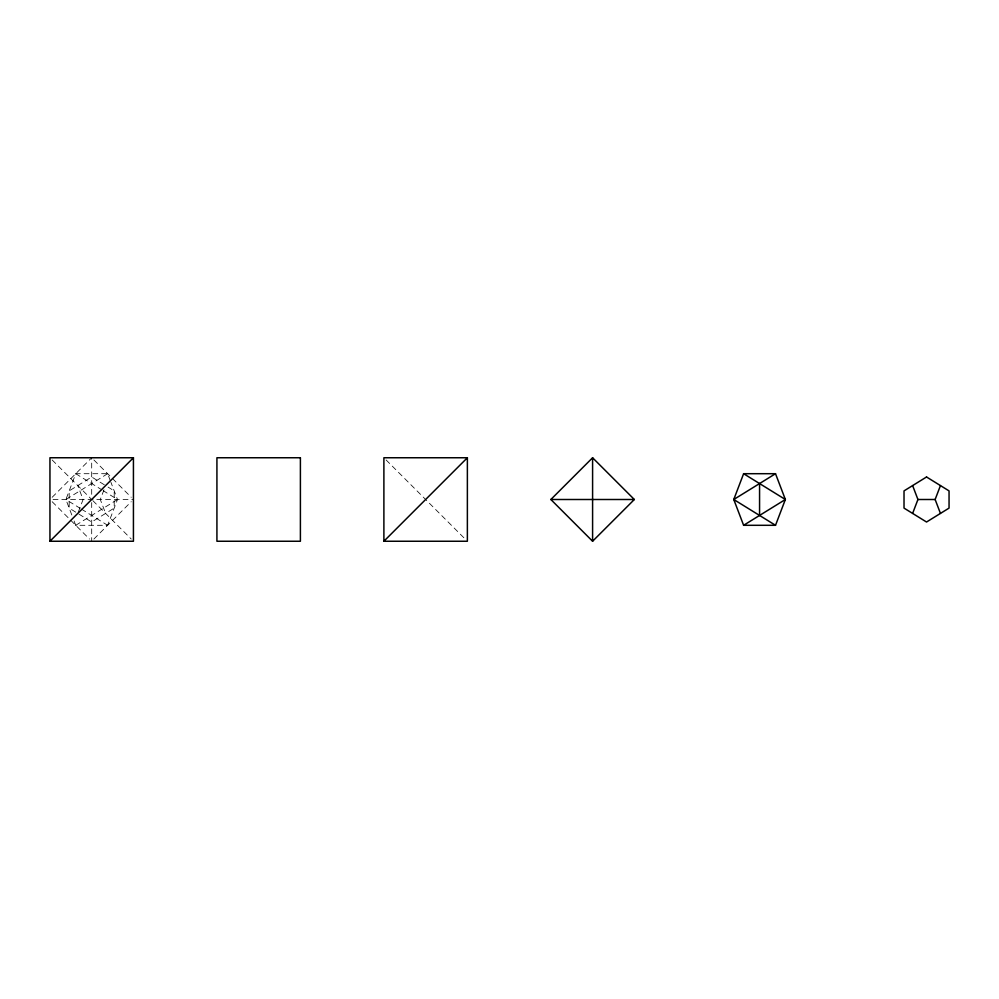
<?xml version="1.0" encoding="UTF-8"?>
<svg xmlns="http://www.w3.org/2000/svg" width="999" height="999" viewBox="0 0 999 999"><rect width="100%" height="100%" fill="white"/><g stroke="black" fill="none" stroke-linecap="round" stroke-linejoin="round"><path stroke-width="0.75" stroke-dasharray="5 3.75" d="M110.377 480.869L107.642 473.701L75.749 473.701L65.897 499.5L71.916 515.272M78.309 512.025L83.092 499.5L77.772 485.589M104.008 489.76L100.287 499.5L105.607 513.411M74.101 521.003L75.749 525.299L107.642 525.299L117.495 499.5L110.926 482.305M52.148 497.302L91.696 457.754L91.696 496.403M93.894 539.048L131.244 501.698M107.642 473.701L65.897 499.5L80.082 508.266M75.749 525.299L117.495 499.5L103.297 490.734M53.047 499.5L133.429 499.5M104.346 484.802L91.696 476.985L69.181 490.896L69.181 508.104L91.696 522.015L114.211 508.104L114.211 490.896L108.067 487.1M75.749 473.701L102.01 489.935M81.369 509.065L107.642 525.299M386.089 459.952L465.172 539.048M93.894 459.952L131.244 497.302M52.148 459.952L91.696 499.5M92.795 500.599L131.244 539.048M52.148 501.698L89.498 539.048M91.696 502.597L91.696 541.246"/><path stroke-width="1.5" d="M743.618 473.701L733.766 499.5L743.618 525.299L775.511 525.299L785.364 499.5L775.511 473.701L743.618 473.701L785.364 499.5L743.618 525.299M912.624 513.411L917.931 499.5L912.624 485.589M940.446 513.411L935.139 499.5L940.446 485.589M49.95 541.246L133.429 457.754L49.95 457.754L49.95 541.246L133.429 541.246L133.429 457.754M383.891 541.246L467.37 457.754L383.891 457.754L383.891 541.246L467.37 541.246L467.37 457.754M550.861 499.5L592.594 457.754L634.34 499.5L592.594 541.246L550.861 499.5L634.34 499.5M775.511 473.701L733.766 499.5L775.511 525.299M917.931 499.5L935.139 499.5M759.565 483.553L759.565 515.447M592.594 457.754L592.594 541.246M926.535 476.985L904.02 490.896L904.02 508.104L926.535 522.015L949.05 508.104L949.05 490.896L926.535 476.985M300.399 457.754L216.92 457.754L216.92 541.246L300.399 541.246L300.399 457.754"/></g></svg>
